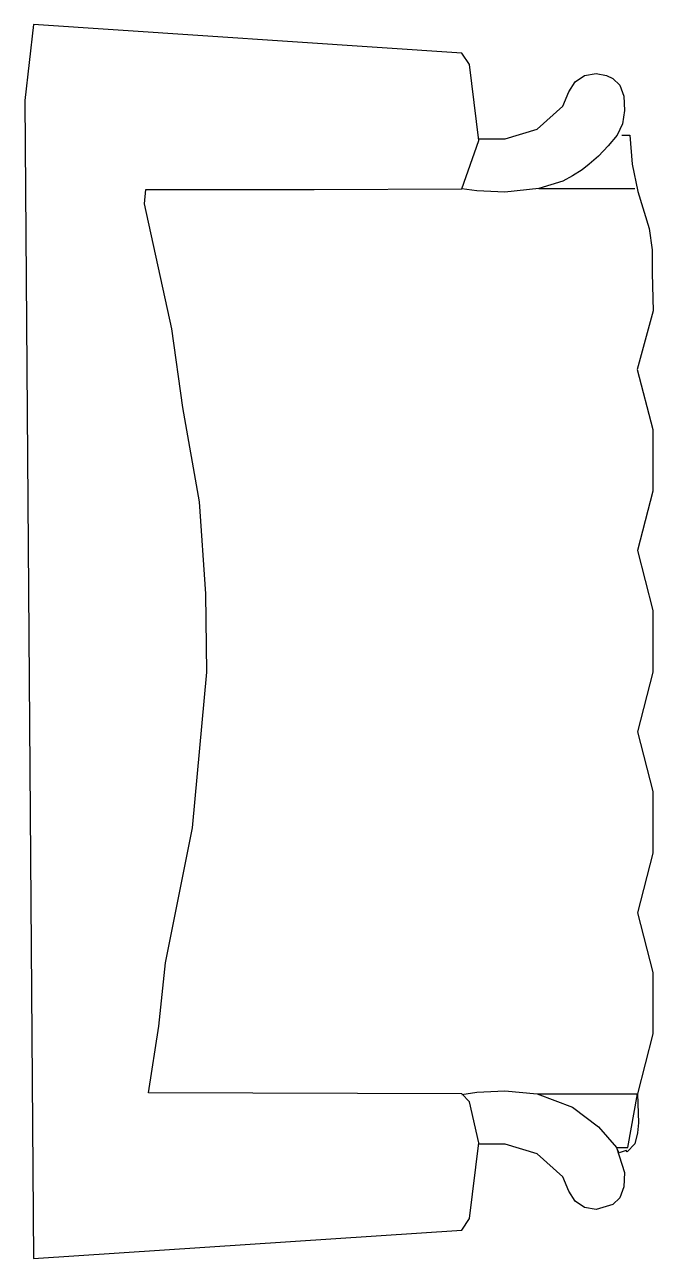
# Model space of a CAD drawing. Extents: x -0.8 to 0.04, y -0.81 to 0.83.
import ezdxf

# ---------------------------------------------------------------- set-up
doc = ezdxf.new("R2010")
doc.units = 0
doc.layers.get('0').update_dxf_attribs({"linetype": 'CONTINUOUS'})

msp = doc.modelspace()

# ---------------------------------------------------------------- linework, layer by layer
at = {"color": 0, "linetype": 'BYBLOCK'}
for points in [[(-0.2154, 0.6107), (-0.1928, 0.6751), (-0.2053, 0.7757), (-0.2154, 0.791), (-0.7839, 0.8288), (-0.7956, 0.7282), (-0.7839, -0.8098), (-0.2154, -0.7722), (-0.2053, -0.7569), (-0.1928, -0.6565), (-0.2053, -0.6018), (-0.2154, -0.5915), (-0.6311, -0.59), (-0.6177, -0.5016), (-0.6087, -0.4172), (-0.5727, -0.2382), (-0.5537, -0.0313), (-0.5551, 0.0728), (-0.5638, 0.195), (-0.5858, 0.3203), (-0.6004, 0.4248), (-0.6367, 0.591), (-0.6347, 0.6098), (-0.4115, 0.6098), (-0.2154, 0.6107)], [(-0.193, 0.677), (-0.1578, 0.677), (-0.1154, 0.6898), (-0.0813, 0.7206), (-0.0735, 0.7394), (-0.0651, 0.7528), (-0.0525, 0.7612), (-0.0369, 0.7638), (-0.0235, 0.7612), (-0.0151, 0.7571), (-0.0056, 0.7483), (-0.0003, 0.7338), (0.0003, 0.7148), (-0.002, 0.6971), (-0.0092, 0.682), (-0.021, 0.6679), (-0.0341, 0.6543), (-0.0464, 0.6433), (-0.0556, 0.636), (-0.0687, 0.6278), (-0.0813, 0.6209), (-0.1131, 0.6111), (-0.1584, 0.6064), (-0.1953, 0.6079), (-0.2154, 0.6109)], [(-0.003, 0.682), (0.0076, 0.682), (0.0109, 0.6436), (0.0182, 0.6072), (0.0334, 0.5582), (0.0374, 0.5297), (0.0374, 0.4986), (0.0387, 0.4489), (0.0175, 0.3708), (0.0383, 0.2909), (0.0383, 0.2093), (0.0179, 0.1302), (0.0383, 0.0505), (0.0383, -0.0311), (0.0179, -0.1103), (0.0383, -0.1898), (0.0383, -0.2715), (0.0179, -0.3507), (0.0383, -0.4302), (0.0383, -0.5118), (0.0179, -0.5913), (0.019, -0.6297), (0.0176, -0.6433), (0.0142, -0.6576), (0.0042, -0.6682), (0.0028, -0.6664), (-0.0064, -0.6697), (-0.0101, -0.6625), (0.005, -0.6625), (0.0179, -0.5913)], [(-0.1131, 0.6111), (0.0142, 0.6113)], [(-0.2154, -0.5921), (-0.1953, -0.5889), (-0.1584, -0.5874), (-0.1154, -0.5915), (-0.0687, -0.6088), (-0.0341, -0.6353), (-0.0101, -0.6625), (0.0003, -0.6958), (-0.0003, -0.7148), (-0.0056, -0.7293), (-0.0151, -0.7383), (-0.0369, -0.7448), (-0.0525, -0.7422), (-0.0651, -0.7338), (-0.0735, -0.7206), (-0.0813, -0.7016), (-0.1154, -0.6709), (-0.1578, -0.6582), (-0.193, -0.6582)], [(-0.1154, -0.5915), (0.0179, -0.5913)]]:
    msp.add_lwpolyline(points, dxfattribs=at)

doc.saveas('drawing.dxf')
